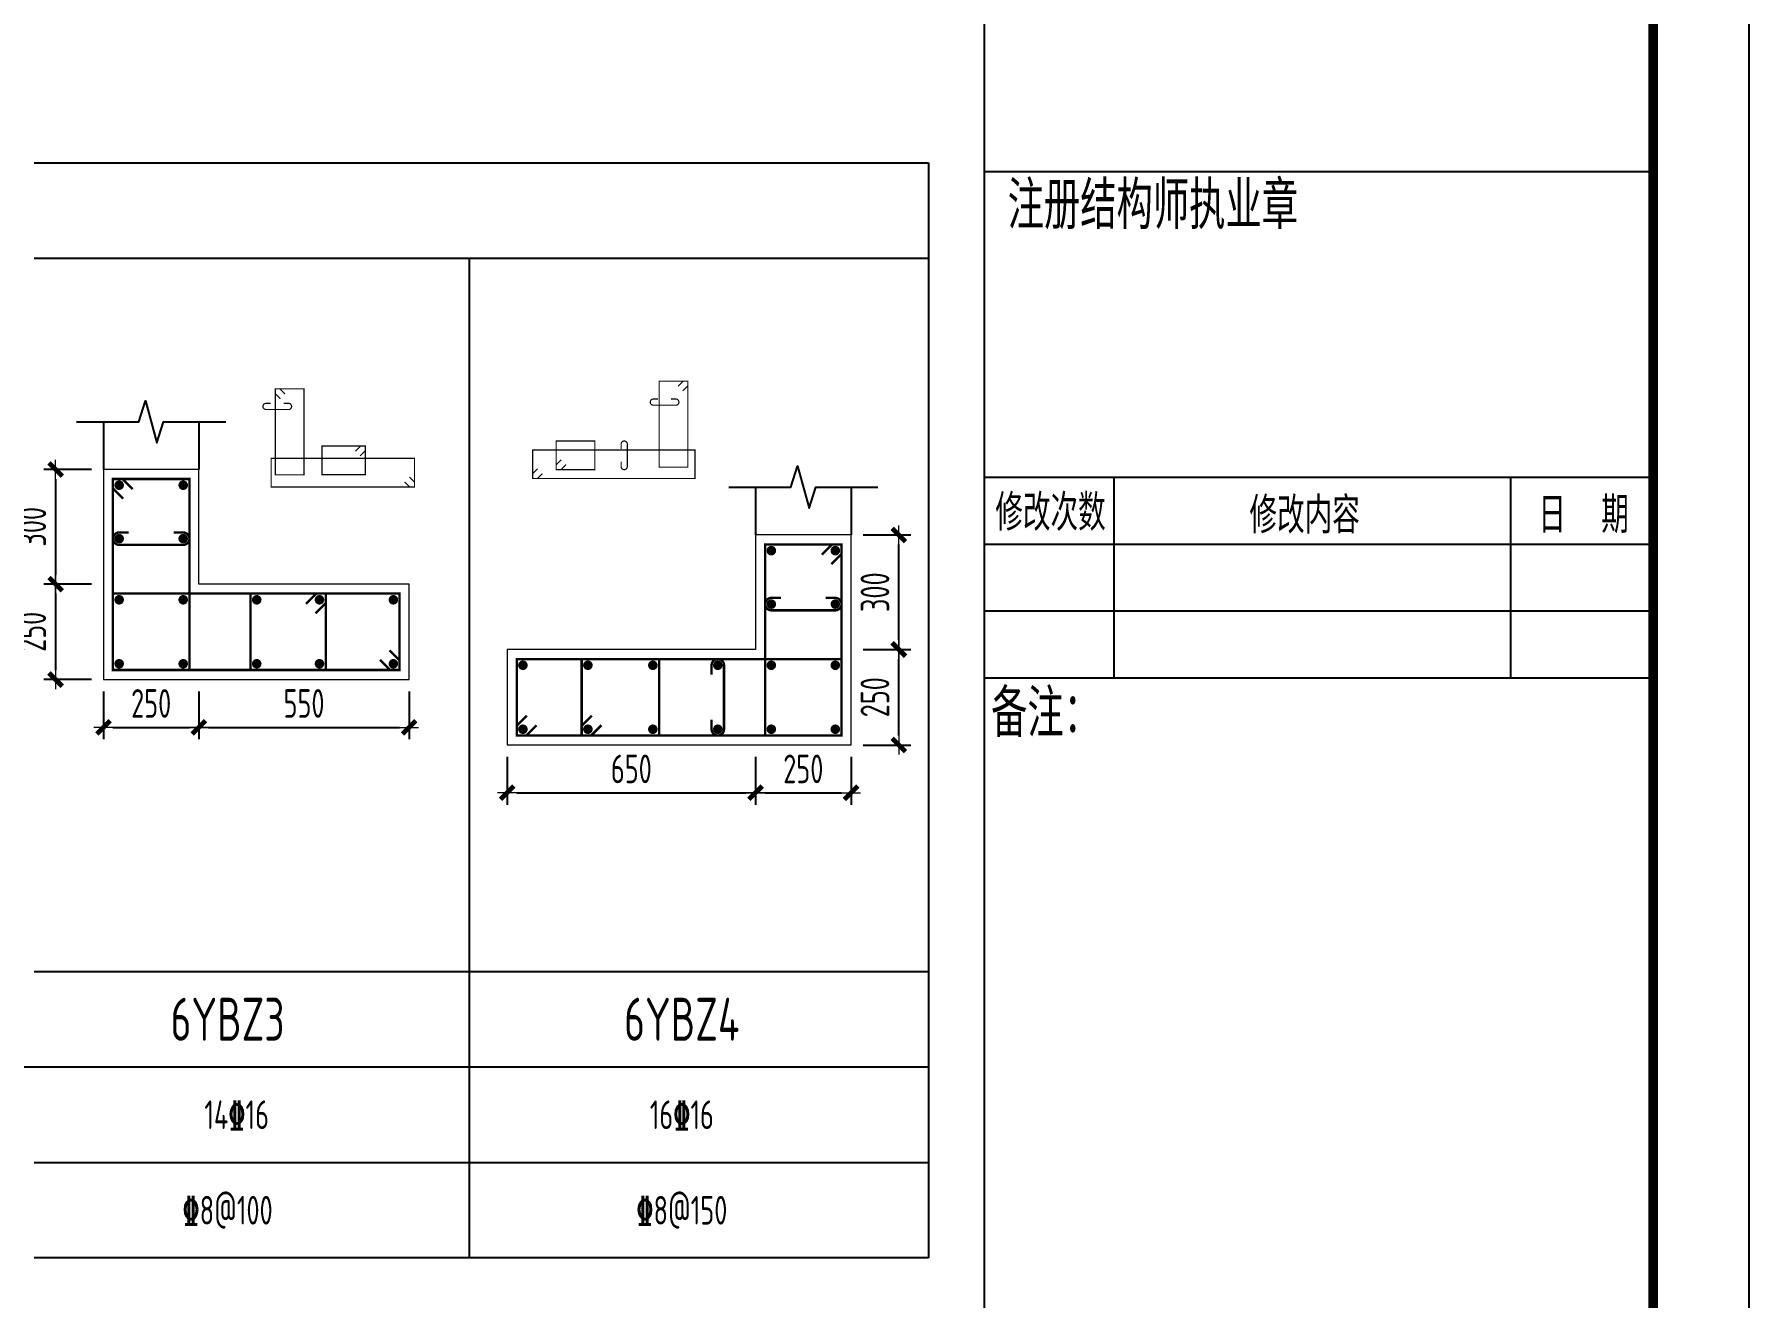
# Model space of a CAD drawing. Extents: x 292423 to 376523, y 106557 to 361882.
# Drawn here: x 358578 to 376523, y 139497 to 152727 of the extents above; entities that cross this region are included whole.
import ezdxf
from ezdxf.enums import TextEntityAlignment as Align

# ---------------------------------------------------------------- set-up
doc = ezdxf.new("R2010")
doc.units = 0
doc.header["$LTSCALE"] = 1000
doc.layers.get('0').update_dxf_attribs({"linetype": 'CONTINUOUS'})
doc.layers.get('Defpoints').update_dxf_attribs({"linetype": 'CONTINUOUS'})
for name, color, linetype in [('1508', 2, 'CONTINUOUS'), ('PUB_TITLE', 4, 'CONTINUOUS'), ('TAB', 7, 'CONTINUOUS'), ('THIN', 7, 'CONTINUOUS'), ('tk', 7, 'CONTINUOUS')]:
    doc.layers.add(name, color=color, linetype=linetype)
for name, color, linetype, lineweight in [('REIN', 6, 'CONTINUOUS', 18), ('Z-柱大样外框', 7, 'ByLayer', 18), ('Z-详图标注', 3, 'CONTINUOUS', 18)]:
    doc.layers.add(name, color=color, linetype=linetype, lineweight=lineweight)
doc.styles.add('HZTXT2', font='tssdeng.shx', dxfattribs={"width": 0.7, "bigfont": 'tssdchn.shx'})
doc.styles.get("Standard").update_dxf_attribs({"font": 'tssdeng.shx', "width": 0.7, "bigfont": 'tssdchn.shx'})
doc.styles.add('TCCAD_Dimension', font='Tssdeng.shx', dxfattribs={"width": 0.7, "bigfont": 'tssdchn.shx'})
doc.dimstyles.new('TCCAD_25_100', dxfattribs={"dimtxt": 300, "dimasz": 100, "dimexe": 125, "dimexo": 125, "dimgap": 100, "dimtad": 1, "dimdec": 0, "dimlfac": 0.25, "dimzin": 0, "dimdsep": 46, "dimtxsty": 'TCCAD_Dimension', "dimblk": '_TCDBK25_100', "dimcen": 0, "dimclrt": 7, "dimadec": 0, "dimazin": 0, "dimtfac": 1, "dimtdec": 0, "dimtix": 1, "dimtmove": 2, "dimatfit": 3, "dimfxl": 1, "dimtolj": 1, "dimtzin": 0, "dimarcsym": 0})

# ---------------------------------------------------------------- blocks, each defined once
blk = doc.blocks.new('_TCDBK25_100')
blk.add_line((-1, 0), (1, 0))
at = {"const_width": 0.5}
blk.add_lwpolyline([(-0.7, -0.7), (0.7, 0.7)], dxfattribs=at)
blk = doc.blocks.new('*D147')
at = {"layer": 'Defpoints', "color": 0}
for p in [(359301, 148170), (358801, 146970), (359301, 146970)]:
    blk.add_point(p, dxfattribs=at)
at = {"layer": 'Z-详图标注', "color": 0, "lineweight": -2}
for p, q in [((359176, 148170), (358676, 148170)), ((358801, 148070), (358801, 147070)), ((359176, 146970), (358676, 146970))]:
    blk.add_line(p, q, dxfattribs=at)
at = {"layer": 'Z-详图标注', "color": 0, "lineweight": -2, "xscale": 100, "yscale": 100, "zscale": 100}
for p, rotation in [((358801, 148170), 90), ((358801, 146970), 270)]:
    blk.add_blockref('_TCDBK25_100', p, dxfattribs=dict(at, rotation=rotation))
at = {"layer": 'Z-详图标注', "color": 7, "insert": (358551, 147570), "char_height": 300, "attachment_point": 5, "rotation": 90, "style": 'TCCAD_Dimension'}
blk.add_mtext('\\A1;300', dxfattribs=at)
blk = doc.blocks.new('*D148')
at = {"layer": 'Defpoints', "color": 0}
for p in [(359301, 146970), (358801, 145970), (359301, 145970)]:
    blk.add_point(p, dxfattribs=at)
at = {"layer": 'Z-详图标注', "color": 0, "lineweight": -2}
for p, q in [((359176, 146970), (358676, 146970)), ((358801, 146870), (358801, 146070)), ((359176, 145970), (358676, 145970))]:
    blk.add_line(p, q, dxfattribs=at)
at = {"layer": 'Z-详图标注', "color": 0, "lineweight": -2, "xscale": 100, "yscale": 100, "zscale": 100}
for p, rotation in [((358801, 146970), 90), ((358801, 145970), 270)]:
    blk.add_blockref('_TCDBK25_100', p, dxfattribs=dict(at, rotation=rotation))
at = {"layer": 'Z-详图标注', "color": 7, "insert": (358551, 146470), "char_height": 300, "attachment_point": 5, "rotation": 90, "style": 'TCCAD_Dimension'}
blk.add_mtext('\\A1;250', dxfattribs=at)
blk = doc.blocks.new('*D149')
at = {"layer": 'Defpoints', "color": 0}
for p in [(359301, 145970), (360301, 145970), (360301, 145470)]:
    blk.add_point(p, dxfattribs=at)
at = {"layer": 'Z-详图标注', "color": 0, "lineweight": -2}
for p, q in [((359301, 145845), (359301, 145345)), ((360301, 145845), (360301, 145345)), ((359401, 145470), (360201, 145470))]:
    blk.add_line(p, q, dxfattribs=at)
at = {"layer": 'Z-详图标注', "color": 0, "lineweight": -2, "xscale": 100, "yscale": 100, "zscale": 100, "rotation": 180}
blk.add_blockref('_TCDBK25_100', (359301, 145470), dxfattribs=at)
at = {"layer": 'Z-详图标注', "color": 0, "lineweight": -2, "xscale": 100, "yscale": 100, "zscale": 100}
blk.add_blockref('_TCDBK25_100', (360301, 145470), dxfattribs=at)
at = {"layer": 'Z-详图标注', "color": 7, "insert": (359801, 145720), "char_height": 300, "attachment_point": 5, "style": 'TCCAD_Dimension'}
blk.add_mtext('\\A1;250', dxfattribs=at)
blk = doc.blocks.new('*D150')
at = {"layer": 'Defpoints', "color": 0}
for p in [(360301, 145970), (362501, 145970), (362501, 145470)]:
    blk.add_point(p, dxfattribs=at)
at = {"layer": 'Z-详图标注', "color": 0, "lineweight": -2}
for p, q in [((360301, 145845), (360301, 145345)), ((362501, 145845), (362501, 145345)), ((360401, 145470), (362401, 145470))]:
    blk.add_line(p, q, dxfattribs=at)
at = {"layer": 'Z-详图标注', "color": 0, "lineweight": -2, "xscale": 100, "yscale": 100, "zscale": 100, "rotation": 180}
blk.add_blockref('_TCDBK25_100', (360301, 145470), dxfattribs=at)
at = {"layer": 'Z-详图标注', "color": 0, "lineweight": -2, "xscale": 100, "yscale": 100, "zscale": 100}
blk.add_blockref('_TCDBK25_100', (362501, 145470), dxfattribs=at)
at = {"layer": 'Z-详图标注', "color": 7, "insert": (361401, 145720), "char_height": 300, "attachment_point": 5, "style": 'TCCAD_Dimension'}
blk.add_mtext('\\A1;550', dxfattribs=at)
blk = doc.blocks.new('*D151')
at = {"layer": 'Defpoints', "color": 0}
for p in [(363527, 145285), (366127, 145285), (366127, 144785)]:
    blk.add_point(p, dxfattribs=at)
at = {"layer": 'Z-详图标注', "color": 0, "lineweight": -2}
for p, q in [((363527, 145160), (363527, 144660)), ((366127, 145160), (366127, 144660)), ((363627, 144785), (366027, 144785))]:
    blk.add_line(p, q, dxfattribs=at)
at = {"layer": 'Z-详图标注', "color": 0, "lineweight": -2, "xscale": 100, "yscale": 100, "zscale": 100, "rotation": 180}
blk.add_blockref('_TCDBK25_100', (363527, 144785), dxfattribs=at)
at = {"layer": 'Z-详图标注', "color": 0, "lineweight": -2, "xscale": 100, "yscale": 100, "zscale": 100}
blk.add_blockref('_TCDBK25_100', (366127, 144785), dxfattribs=at)
at = {"layer": 'Z-详图标注', "color": 7, "insert": (364827, 145035), "char_height": 300, "attachment_point": 5, "style": 'TCCAD_Dimension'}
blk.add_mtext('\\A1;650', dxfattribs=at)
blk = doc.blocks.new('*D152')
at = {"layer": 'Defpoints', "color": 0}
for p in [(366127, 145285), (367127, 145285), (367127, 144785)]:
    blk.add_point(p, dxfattribs=at)
at = {"layer": 'Z-详图标注', "color": 0, "lineweight": -2}
for p, q in [((366127, 145160), (366127, 144660)), ((367127, 145160), (367127, 144660)), ((366227, 144785), (367027, 144785))]:
    blk.add_line(p, q, dxfattribs=at)
at = {"layer": 'Z-详图标注', "color": 0, "lineweight": -2, "xscale": 100, "yscale": 100, "zscale": 100, "rotation": 180}
blk.add_blockref('_TCDBK25_100', (366127, 144785), dxfattribs=at)
at = {"layer": 'Z-详图标注', "color": 0, "lineweight": -2, "xscale": 100, "yscale": 100, "zscale": 100}
blk.add_blockref('_TCDBK25_100', (367127, 144785), dxfattribs=at)
at = {"layer": 'Z-详图标注', "color": 7, "insert": (366627, 145035), "char_height": 300, "attachment_point": 5, "style": 'TCCAD_Dimension'}
blk.add_mtext('\\A1;250', dxfattribs=at)
blk = doc.blocks.new('*D153')
at = {"layer": 'Defpoints', "color": 0}
for p in [(367127, 146285), (367627, 146285), (367127, 145285)]:
    blk.add_point(p, dxfattribs=at)
at = {"layer": 'Z-详图标注', "color": 0, "lineweight": -2}
for p, q in [((367252, 146285), (367752, 146285)), ((367627, 145385), (367627, 146185)), ((367252, 145285), (367752, 145285))]:
    blk.add_line(p, q, dxfattribs=at)
at = {"layer": 'Z-详图标注', "color": 0, "lineweight": -2, "xscale": 100, "yscale": 100, "zscale": 100}
for p, rotation in [((367627, 146285), 90), ((367627, 145285), 270)]:
    blk.add_blockref('_TCDBK25_100', p, dxfattribs=dict(at, rotation=rotation))
at = {"layer": 'Z-详图标注', "color": 7, "insert": (367377, 145785), "char_height": 300, "attachment_point": 5, "rotation": 90, "style": 'TCCAD_Dimension'}
blk.add_mtext('\\A1;250', dxfattribs=at)
blk = doc.blocks.new('*D154')
at = {"layer": 'Defpoints', "color": 0}
for p in [(367127, 147485), (367627, 147485), (367127, 146285)]:
    blk.add_point(p, dxfattribs=at)
at = {"layer": 'Z-详图标注', "color": 0, "lineweight": -2}
for p, q in [((367252, 147485), (367752, 147485)), ((367627, 146385), (367627, 147385)), ((367252, 146285), (367752, 146285))]:
    blk.add_line(p, q, dxfattribs=at)
at = {"layer": 'Z-详图标注', "color": 0, "lineweight": -2, "xscale": 100, "yscale": 100, "zscale": 100}
for p, rotation in [((367627, 147485), 90), ((367627, 146285), 270)]:
    blk.add_blockref('_TCDBK25_100', p, dxfattribs=dict(at, rotation=rotation))
at = {"layer": 'Z-详图标注', "color": 7, "insert": (367377, 146885), "char_height": 300, "attachment_point": 5, "rotation": 90, "style": 'TCCAD_Dimension'}
blk.add_mtext('\\A1;300', dxfattribs=at)
blk = doc.blocks.new('A1tk')
at = {"layer": 'PUB_TITLE'}
for p, q in [((76100, 44732), (83100, 44732)), ((76100, 41532), (83100, 41532)), ((77453, 41532), (77453, 39432)), ((81606, 41532), (81606, 39432)), ((76100, 40832), (83100, 40832)), ((76100, 40132), (83100, 40132)), ((76100, 39432), (83100, 39432))]:
    blk.add_line(p, q, dxfattribs=at)
at = {"layer": 'tk'}
blk.add_line((76100, 1000), (76100, 58400), dxfattribs=at)
at = {"layer": 'tk', "color": 5}
blk.add_lwpolyline([(0, 0), (0, 59400), (84100, 59400), (84100, 0)], close=True, dxfattribs=at)
at = {"layer": 'tk', "const_width": 100}
blk.add_lwpolyline([(2500, 1000), (83100, 1000), (83100, 58400), (2500, 58400)], close=True, dxfattribs=at)
at = {"layer": 'PUB_TITLE', "style": 'HZTXT2', "width": 0.8}
for s, height, p in [('注册结构师执业章', 500, (77863, 44409)), ('修改次数', 380, (76792, 41181)), ('修改内容', 380, (79452, 41154)), ('日  期', 380, (82372, 41154)), ('备注：', 500, (76740, 39089))]:
    blk.add_text(s, height=height, dxfattribs=at).set_placement(p, align=Align.MIDDLE)

msp = doc.modelspace()

# ---------------------------------------------------------------- linework, layer by layer
at = {"layer": 'REIN', "color": 210}
for points, const_width in [([(361152.9, 148910.7), (361099.9, 148963.8), (361099.9, 149013.8), (361399.9, 149013.8), (361399.9, 148113.8), (361099.9, 148113.8), (361099.9, 149013.8), (361149.9, 149013.8), (361202.9, 148960.7)], 12.5), ([(365315.5, 149041.5), (365368.5, 149094.5), (365418.5, 149094.5), (365418.5, 148194.5), (365118.5, 148194.5), (365118.5, 149094.5), (365418.5, 149094.5), (365418.5, 149044.5), (365365.5, 148991.5)], 12.5), ([(362504.4, 148089.6), (362557.4, 148036.6), (362557.4, 147986.6), (361057.4, 147986.6), (361057.4, 148286.6), (362557.4, 148286.6), (362557.4, 147986.6), (362507.4, 147986.6), (362454.4, 148039.6)], 12.5), ([(363896.4, 148127.9), (363843.4, 148074.9), (363793.4, 148074.9), (363793.4, 148374.9), (365493.4, 148374.9), (365493.4, 148074.9), (363793.4, 148074.9), (363793.4, 148124.9), (363846.4, 148177.9)], 12.5), ([(359507.3, 147864.4), (359401.2, 147970.5), (359401.2, 148070.5), (360201.2, 148070.5), (360201.2, 146070.5), (359401.2, 146070.5), (359401.2, 148070.5), (359501.2, 148070.5), (359607.3, 147964.4)], 25), ([(366821.1, 147279.1), (366927.2, 147385.1), (367027.2, 147385.1), (367027.2, 145385.1), (366227.2, 145385.1), (366227.2, 147385.1), (367027.2, 147385.1), (367027.2, 147285.1), (366921.1, 147179.1)], 25), ([(362295.2, 146276.5), (362401.2, 146170.5), (362401.2, 146070.5), (359401.2, 146070.5), (359401.2, 146870.5), (362401.2, 146870.5), (362401.2, 146070.5), (362301.2, 146070.5), (362195.2, 146176.5)], 25), ([(363833.2, 145491.2), (363727.2, 145385.1), (363627.2, 145385.1), (363627.2, 146185.1), (367027.2, 146185.1), (367027.2, 145385.1), (363627.2, 145385.1), (363627.2, 145485.1), (363733.2, 145591.2)], 25)]:
    msp.add_lwpolyline(points, dxfattribs=dict(at, const_width=const_width))
at = {"layer": 'REIN', "color": 6}
for points, const_width in [([(361188.5, 148862.6), (361238.5, 148862.6, -1), (361238.5, 148797.6), (361003.5, 148797.6, -1), (361003.5, 148862.6), (361053.5, 148862.6)], 12.5), ([(365242.7, 148907.9), (365292.7, 148907.9, -1), (365292.7, 148842.9), (365057.7, 148842.9, -1), (365057.7, 148907.9), (365107.7, 148907.9)], 12.5), ([(364720, 148385.7), (364720, 148435.7, -1), (364785, 148435.7), (364785, 148200.7, -1), (364720, 148200.7), (364720, 148250.7)], 12.5), ([(360036.2, 147510.5), (360136.2, 147510.5, -1), (360136.2, 147380.5), (359466.2, 147380.5, -1), (359466.2, 147510.5), (359566.2, 147510.5)], 25), ([(366862.2, 146825.1), (366962.2, 146825.1, -1), (366962.2, 146695.1), (366292.2, 146695.1, -1), (366292.2, 146825.1), (366392.2, 146825.1)], 25), ([(365667.2, 146020.1), (365667.2, 146120.1, -1), (365797.2, 146120.1), (365797.2, 145450.1, -1), (365667.2, 145450.1), (365667.2, 145550.1)], 25)]:
    msp.add_lwpolyline(points, format="xyb", dxfattribs=dict(at, const_width=const_width))
for points, const_width in [([(361938.9, 148362.4), (361991.9, 148415.5), (362041.9, 148415.5), (362041.9, 148115.5), (361590.2, 148115.5), (361590.2, 148415.5), (362041.9, 148415.5), (362041.9, 148365.5), (361988.9, 148312.4)], 12.5), ([(364143.1, 148221.3), (364090, 148168.2), (364040, 148168.2), (364040, 148468.2), (364445, 148468.2), (364445, 148168.2), (364040, 148168.2), (364040, 148218.2), (364093.1, 148271.3)], 12.5), ([(361421.8, 146764.4), (361527.9, 146870.5), (361627.9, 146870.5), (361627.9, 146070.5), (360841.1, 146070.5), (360841.1, 146870.5), (361627.9, 146870.5), (361627.9, 146770.5), (361521.8, 146664.4)], 25), ([(364513.2, 145491.2), (364407.2, 145385.1), (364307.2, 145385.1), (364307.2, 146185.1), (365117.2, 146185.1), (365117.2, 145385.1), (364307.2, 145385.1), (364307.2, 145485.1), (364413.2, 145591.2)], 25)]:
    msp.add_lwpolyline(points, dxfattribs=dict(at, const_width=const_width))
at = {"layer": 'REIN', "color": 6, "const_width": 50}
for points in [[(359441.2, 148005.5, 1), (359491.2, 148005.5, 1)], [(360111.2, 148005.5, 1), (360161.2, 148005.5, 1)], [(359441.2, 147445.5, 1), (359491.2, 147445.5, 1)], [(360111.2, 147445.5, 1), (360161.2, 147445.5, 1)], [(366267.2, 147320.1, 1), (366317.2, 147320.1, 1)], [(366937.2, 147320.1, 1), (366987.2, 147320.1, 1)], [(359441.2, 146805.5, 1), (359491.2, 146805.5, 1)], [(360111.2, 146805.5, 1), (360161.2, 146805.5, 1)], [(360881.1, 146805.5, 1), (360931.1, 146805.5, 1)], [(361537.9, 146805.5, 1), (361587.9, 146805.5, 1)], [(362311.2, 146805.5, 1), (362361.2, 146805.5, 1)], [(366267.2, 146760.1, 1), (366317.2, 146760.1, 1)], [(366937.2, 146760.1, 1), (366987.2, 146760.1, 1)], [(359441.2, 146135.5, 1), (359491.2, 146135.5, 1)], [(360111.2, 146135.5, 1), (360161.2, 146135.5, 1)], [(360881.1, 146135.5, 1), (360931.1, 146135.5, 1)], [(361537.9, 146135.5, 1), (361587.9, 146135.5, 1)], [(362311.2, 146135.5, 1), (362361.2, 146135.5, 1)], [(363667.2, 146120.1, 1), (363717.2, 146120.1, 1)], [(364347.2, 146120.1, 1), (364397.2, 146120.1, 1)], [(365027.2, 146120.1, 1), (365077.2, 146120.1, 1)], [(365707.2, 146120.1, 1), (365757.2, 146120.1, 1)], [(366267.2, 146120.1, 1), (366317.2, 146120.1, 1)], [(366937.2, 146120.1, 1), (366987.2, 146120.1, 1)], [(363667.2, 145450.1, 1), (363717.2, 145450.1, 1)], [(364347.2, 145450.1, 1), (364397.2, 145450.1, 1)], [(365027.2, 145450.1, 1), (365077.2, 145450.1, 1)], [(365707.2, 145450.1, 1), (365757.2, 145450.1, 1)], [(366267.2, 145450.1, 1), (366317.2, 145450.1, 1)], [(366937.2, 145450.1, 1), (366987.2, 145450.1, 1)]]:
    msp.add_lwpolyline(points, format="xyb", close=True, dxfattribs=at)
at = {"layer": 'TAB'}
for p, q in [((358577.7, 151380.3), (367939, 151380.3)), ((367939, 151380.3), (367939, 139913.6)), ((367939, 150380.3), (358577.7, 150380.3)), ((363131.3, 150380.3), (363131.3, 139913.6)), ((358577.7, 142913.6), (367939, 142913.6)), ((313700.4, 141913.6), (367939, 141913.6)), ((358577.7, 140913.6), (367939, 140913.6)), ((367939, 139913.6), (358577.7, 139913.6))]:
    msp.add_line(p, q, dxfattribs=at)
at = {"layer": 'THIN'}
for p, q in [((359301.2, 148670.5), (359301.2, 148170.5)), ((360301.2, 148670.5), (360301.2, 148170.5)), ((366127.2, 147985.1), (366127.2, 147485.1)), ((367127.2, 147985.1), (367127.2, 147485.1))]:
    msp.add_line(p, q, dxfattribs=at)
at = {"layer": 'THIN', "elevation": 0}
for points in [[(359021.2, 148670.5), (359671.2, 148670.5), (359741.2, 148890.5), (359861.2, 148450.5), (359931.2, 148670.5), (360581.2, 148670.5)], [(365847.2, 147985.1), (366497.2, 147985.1), (366567.2, 148205.1), (366687.2, 147765.1), (366757.2, 147985.1), (367407.2, 147985.1)]]:
    msp.add_lwpolyline(points, dxfattribs=at)
at = {"layer": 'Z-柱大样外框'}
for points in [[(359301.2, 148170.5), (359301.2, 145970.5), (362501.2, 145970.5), (362501.2, 146970.5), (360301.2, 146970.5), (360301.2, 148170.5), (359301.2, 148170.5)], [(363527.2, 146285.1), (363527.2, 145285.1), (367127.2, 145285.1), (367127.2, 147485.1), (366127.2, 147485.1), (366127.2, 146285.1), (363527.2, 146285.1)]]:
    msp.add_lwpolyline(points, close=True, dxfattribs=at)

# ---------------------------------------------------------------- block references
at = {"layer": '1508'}
msp.add_blockref('A1tk', (292422.6, 106556.8), dxfattribs=at)

# ---------------------------------------------------------------- texts
at = {"layer": 'TAB', "width": 0.7}
for s, height, p in [('6YBZ3', 450, (360601, 142413.6)), ('6YBZ4', 450, (365355.7, 142413.6)), ('14%%13216', 300, (360696.1, 141413.6)), ('16%%13216', 300, (365355.7, 141413.6)), ('%%1328@100', 300, (360601, 140413.6)), ('%%1328@150', 300, (365355.7, 140413.6))]:
    msp.add_text(s, height=height, dxfattribs=at).set_placement(p, align=Align.MIDDLE_CENTER)

# ---------------------------------------------------------------- dimensions: what is measured, and where the dimension line sits
at = {"layer": 'Z-详图标注'}
for base, p1, p2, angle, picture, middle in [((358801.2, 146970.5), (359301.2, 148170.5), (359301.2, 146970.5), 270, '*D147', (358551.2, 147570.5)), ((367627.2, 147485.1), (367127.2, 146285.1), (367127.2, 147485.1), 90, '*D154', (367377.2, 146885.1)), ((358801.2, 145970.5), (359301.2, 146970.5), (359301.2, 145970.5), 270, '*D148', (358551.2, 146470.5)), ((367627.2, 146285.1), (367127.2, 145285.1), (367127.2, 146285.1), 90, '*D153', (367377.2, 145785.1))]:
    dim = msp.add_linear_dim(base=base, p1=p1, p2=p2, angle=angle, dimstyle='TCCAD_25_100', dxfattribs=at)
    dim.commit()
    dim.dimension.update_dxf_attribs({"geometry": picture, "text_midpoint": middle})
for base, p1, p2, picture, middle in [((360301.2, 145470.5), (359301.2, 145970.5), (360301.2, 145970.5), '*D149', (359801.2, 145720.5)), ((362501.2, 145470.5), (360301.2, 145970.5), (362501.2, 145970.5), '*D150', (361401.2, 145720.5)), ((366127.2, 144785.1), (363527.2, 145285.1), (366127.2, 145285.1), '*D151', (364827.2, 145035.1)), ((367127.2, 144785.1), (366127.2, 145285.1), (367127.2, 145285.1), '*D152', (366627.2, 145035.1))]:
    dim = msp.add_linear_dim(base=base, p1=p1, p2=p2, dimstyle='TCCAD_25_100', dxfattribs=at)
    dim.commit()
    dim.dimension.update_dxf_attribs({"geometry": picture, "text_midpoint": middle})

doc.saveas('drawing.dxf')
